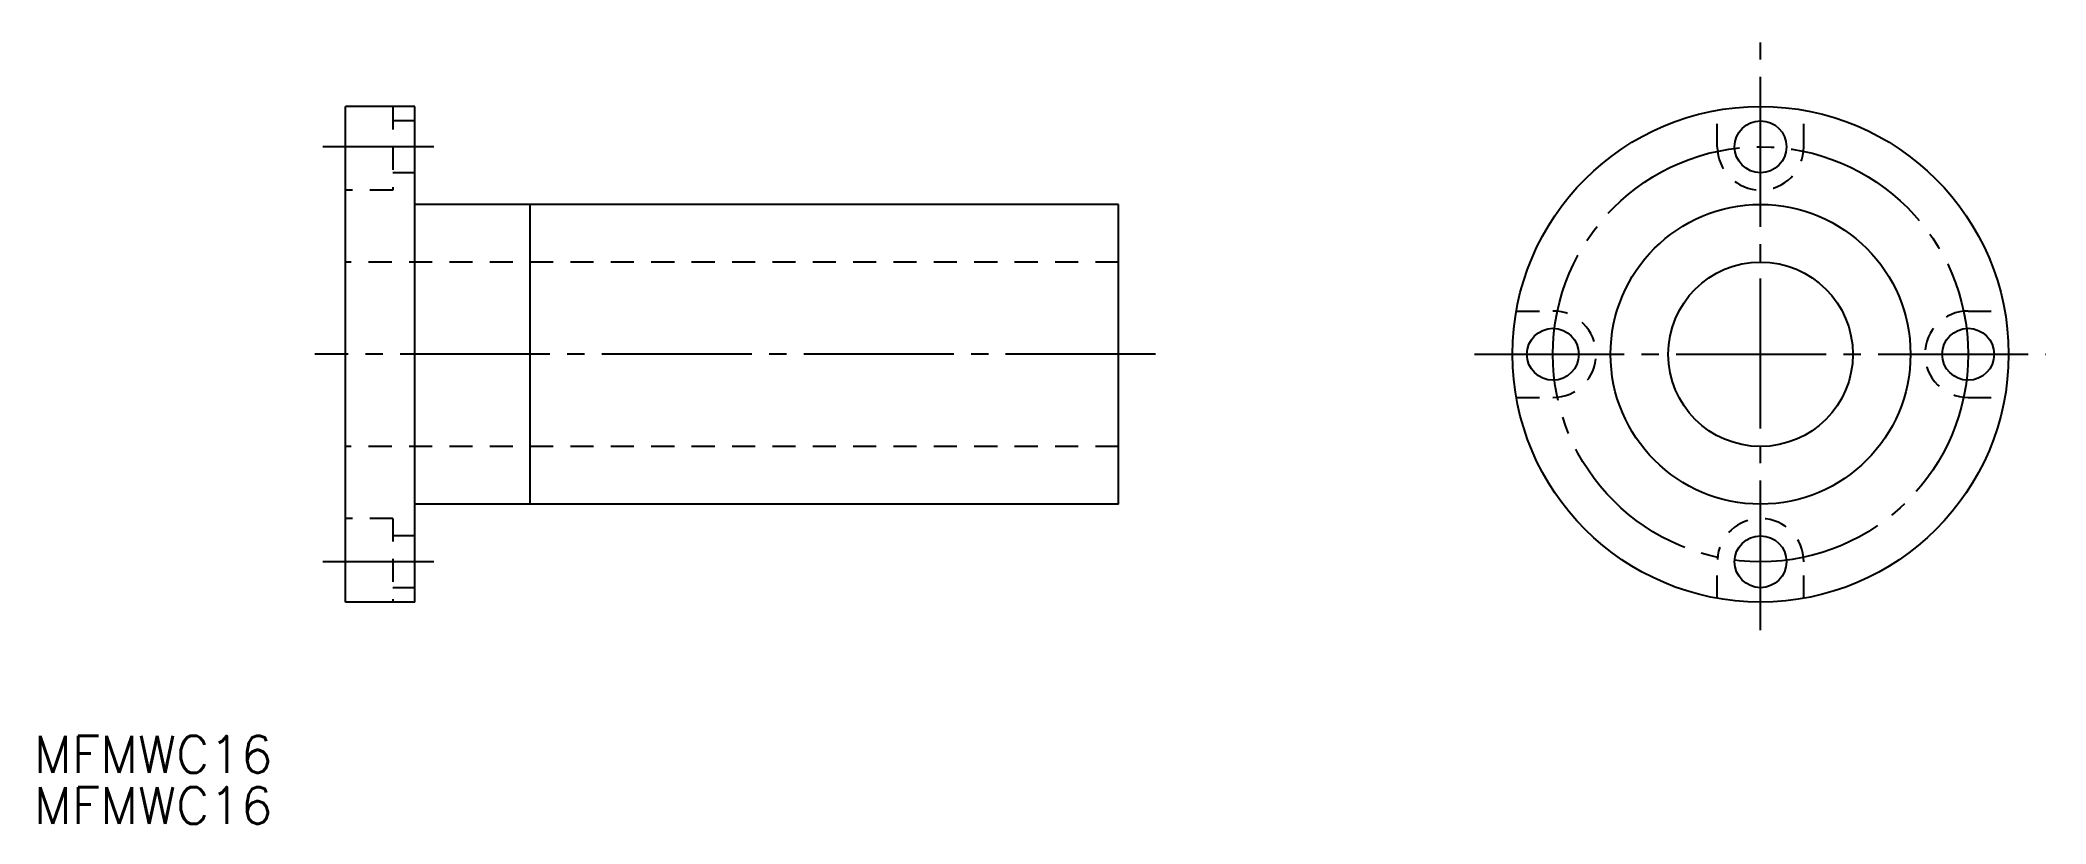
# Model space of a CAD drawing. Extents: x 80 to 254, y 139 to 207.
import ezdxf

# ---------------------------------------------------------------- set-up
doc = ezdxf.new("R2010")
doc.units = 0
doc.linetypes.add('CENTER', pattern=[17.5, 13, -1.5, 1.5, -1.5])
doc.linetypes.add('DASHED', pattern=[3.5, 2, -1.5])
doc.layers.get('0').update_dxf_attribs({"linetype": 'CONTINUOUS'})
doc.layers.add('CENTER', color=1, linetype='CENTER')
doc.styles.get("Standard").update_dxf_attribs({"font": 'txt.shx', "bigfont": '@extfont2.shx'})

msp = doc.modelspace()

# ---------------------------------------------------------------- linework, layer by layer
at = {"color": 7, "linetype": 'CONTINUOUS'}
for p, q in [((112.54, 200.95), (106.54, 200.95)), ((106.54, 157.95), (106.54, 200.95)), ((112.54, 157.95), (112.54, 200.95)), ((112.54, 157.95), (112.54, 200.95)), ((112.54, 157.95), (112.54, 200.95)), ((173.54, 192.45), (112.54, 192.45)), ((122.54, 166.45), (122.54, 192.45)), ((173.54, 166.45), (173.54, 192.45)), ((173.54, 166.45), (112.54, 166.45)), ((112.54, 157.95), (106.54, 157.95))]:
    msp.add_line(p, q, dxfattribs=at)
at = {"color": 3, "linetype": 'DASHED'}
for p, q in [((110.64, 200.95), (110.64, 193.7)), ((225.45, 197.45), (225.45, 200.62)), ((232.95, 197.45), (232.95, 200.62)), ((112.54, 199.7), (110.64, 199.7)), ((112.54, 195.2), (110.64, 195.2)), ((110.64, 193.7), (106.54, 193.7)), ((173.54, 187.45), (106.54, 187.45)), ((208.03, 183.2), (211.2, 183.2)), ((247.2, 183.2), (250.37, 183.2)), ((208.03, 175.7), (211.2, 175.7)), ((247.2, 175.7), (250.37, 175.7)), ((173.54, 171.45), (106.54, 171.45)), ((110.64, 165.2), (106.54, 165.2)), ((110.64, 165.2), (110.64, 157.95)), ((112.54, 163.7), (110.64, 163.7)), ((225.45, 158.27), (225.45, 161.63)), ((232.95, 158.27), (232.95, 161.45)), ((112.54, 159.2), (110.64, 159.2))]:
    msp.add_line(p, q, dxfattribs=at)
at = {"color": 7, "linetype": 'CONTINUOUS'}
for centre, radius in [((229.2, 179.45), 21.5), ((229.2, 197.45), 2.25), ((229.2, 179.45), 13), ((229.2, 179.45), 8), ((211.2, 179.45), 2.25), ((247.2, 179.45), 2.25), ((229.2, 161.45), 2.25)]:
    msp.add_circle(centre, radius, dxfattribs=at)
at = {"color": 3, "linetype": 'DASHED'}
for centre, start, end in [((229.2, 197.45), 180, 0), ((211.2, 179.45), 270, 90), ((247.2, 179.45), 90, 270), ((229.2, 161.45), 0, 177.2397)]:
    msp.add_arc(centre, 3.75, start, end, dxfattribs=at)
at = {"layer": 'CENTER', "color": 1, "linetype": 'CENTER'}
for p, q in [((229.2, 155.51), (229.2, 206.71)), ((114.2, 197.45), (104.57, 197.45)), ((176.76, 179.45), (103.88, 179.45)), ((204.39, 179.45), (253.94, 179.45)), ((114.2, 161.45), (104.57, 161.45))]:
    msp.add_line(p, q, dxfattribs=at)
msp.add_circle((229.2, 179.45), 18, dxfattribs=at)

# ---------------------------------------------------------------- texts
at = {"color": 7, "linetype": 'CONTINUOUS'}
for p in [(79.51, 143.14), (79.51, 138.7)]:
    msp.add_text('MFMWC16', height=3.2, dxfattribs=at).set_placement(p)

doc.saveas('drawing.dxf')
